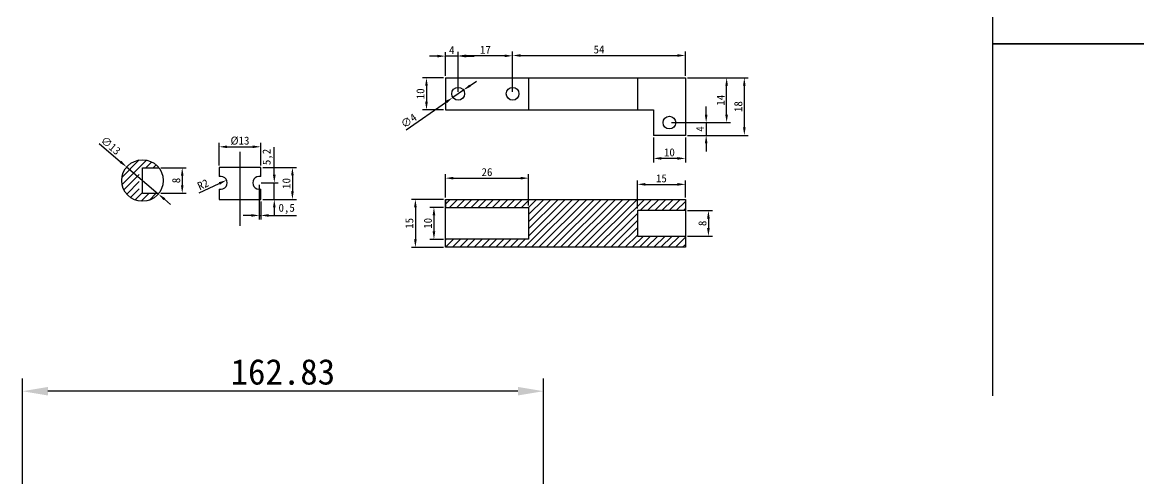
# Model space of a CAD drawing. Header units: millimetres. Extents: x 1443 to 3417, y 283 to 1662.
# Drawn here: x 1618.4 to 1967.2, y 820 to 962.6 of the extents above; entities that cross this region are included whole.
import ezdxf

# ---------------------------------------------------------------- set-up
doc = ezdxf.new("R2010")
doc.units = ezdxf.units.MM
doc.linetypes.add('DASHDOTX3', pattern=[508, 254, -127, 0, -127])
doc.layers.get('Defpoints').update_dxf_attribs({"color": 6})
doc.styles.get("Standard").update_dxf_attribs({"font": 'SimSun.ttf'})
doc.dimstyles.new('ISO-25', dxfattribs={"dimtxt": 2.5, "dimasz": 2.5, "dimexe": 1.25, "dimexo": 0.625, "dimtad": 1, "dimtxsty": 'Standard', "dimcen": 2.5, "dimadec": 0, "dimazin": 0, "dimtfac": 1, "dimtmove": 0, "dimatfit": 3, "dimfxl": 1, "dimarcsym": 0})
doc.dimstyles.new('大尺寸', dxfattribs={"dimtxt": 8, "dimasz": 8, "dimexe": 4, "dimexo": 2, "dimgap": 2, "dimtad": 1, "dimdsep": 46, "dimtxsty": 'Standard', "dimcen": 8, "dimadec": 0, "dimazin": 0, "dimtfac": 1, "dimtmove": 0, "dimatfit": 3, "dimfxl": 1, "dimarcsym": 0})

# ---------------------------------------------------------------- blocks, each defined once
blk = doc.blocks.new('*D379')
at = {"color": 0, "lineweight": -2}
for p, q in [((1642.42, 924.73), (1649.11, 919.03)), ((1660.91, 908.97), (1651.01, 917.41)), ((1662.81, 907.35), (1664.72, 905.73))]:
    blk.add_line(p, q, dxfattribs=at)
at = {"color": 0}
for points in [[(1649.38, 919.34), (1648.84, 918.71), (1651.01, 917.41)], [(1663.08, 907.67), (1662.54, 907.04), (1660.91, 908.97)]]:
    blk.add_solid(points, dxfattribs=at)
at = {"layer": 'Defpoints', "color": 0}
for p in [(1651.01, 917.41), (1660.91, 908.97)]:
    blk.add_point(p, dxfattribs=at)
at = {"color": 0, "insert": (1646.03, 924.12), "char_height": 2.5, "attachment_point": 5, "rotation": 319.5693}
blk.add_mtext('∅13', dxfattribs=at)
blk = doc.blocks.new('*D380')
at = {"color": 0, "lineweight": -2}
for p, q in [((1661.71, 917.19), (1669.63, 917.19)), ((1668.38, 914.69), (1668.38, 911.69)), ((1661.71, 909.19), (1669.63, 909.19))]:
    blk.add_line(p, q, dxfattribs=at)
at = {"color": 0}
for points in [[(1667.97, 914.69), (1668.8, 914.69), (1668.38, 917.19)], [(1667.97, 911.69), (1668.8, 911.69), (1668.38, 909.19)]]:
    blk.add_solid(points, dxfattribs=at)
at = {"layer": 'Defpoints', "color": 0}
for p in [(1661.09, 917.19), (1661.09, 909.19), (1668.38, 909.19)]:
    blk.add_point(p, dxfattribs=at)
at = {"color": 0, "insert": (1666.51, 913.19), "char_height": 2.5, "attachment_point": 5, "rotation": 90}
blk.add_mtext('8', dxfattribs=at)
blk = doc.blocks.new('*D381')
at = {"color": 0, "lineweight": -2}
for p, q in [((1679.92, 917.9), (1679.92, 924.98)), ((1692.92, 917.9), (1692.92, 924.98)), ((1682.42, 923.73), (1690.42, 923.73))]:
    blk.add_line(p, q, dxfattribs=at)
at = {"color": 0}
for points in [[(1682.42, 924.15), (1682.42, 923.32), (1679.92, 923.73)], [(1690.42, 924.15), (1690.42, 923.32), (1692.92, 923.73)]]:
    blk.add_solid(points, dxfattribs=at)
at = {"layer": 'Defpoints', "color": 0}
for p in [(1692.92, 923.73), (1679.92, 917.27), (1692.92, 917.27)]:
    blk.add_point(p, dxfattribs=at)
at = {"color": 0, "insert": (1686.42, 925.61), "char_height": 2.5, "attachment_point": 5}
blk.add_mtext('%%c13', dxfattribs=at)
blk = doc.blocks.new('*D382')
at = {"color": 0, "lineweight": -2}
for p, q in [((1693.55, 917.27), (1704.06, 917.27)), ((1702.81, 914.77), (1702.81, 909.77)), ((1693.55, 907.27), (1704.06, 907.27))]:
    blk.add_line(p, q, dxfattribs=at)
at = {"color": 0}
for points in [[(1702.39, 914.77), (1703.23, 914.77), (1702.81, 917.27)], [(1702.39, 909.77), (1703.23, 909.77), (1702.81, 907.27)]]:
    blk.add_solid(points, dxfattribs=at)
at = {"layer": 'Defpoints', "color": 0}
for p in [(1692.92, 917.27), (1692.92, 907.27), (1702.81, 907.27)]:
    blk.add_point(p, dxfattribs=at)
at = {"color": 0, "insert": (1700.93, 912.27), "char_height": 2.5, "attachment_point": 5, "rotation": 90}
blk.add_mtext('10', dxfattribs=at)
blk = doc.blocks.new('*D385')
at = {"color": 0, "lineweight": -2}
blk.add_line((1673.64, 909.33), (1679.97, 912.26), dxfattribs=at)
at = {"color": 0}
blk.add_solid([(1679.79, 912.64), (1680.14, 911.88), (1682.24, 913.31)], dxfattribs=at)
at = {"layer": 'Defpoints', "color": 0}
for p in [(1680.42, 912.47), (1682.24, 913.31)]:
    blk.add_point(p, dxfattribs=at)
at = {"color": 0, "insert": (1674.88, 911.97), "char_height": 2.5, "attachment_point": 5, "rotation": 24.8711}
blk.add_mtext('R2', dxfattribs=at)
blk = doc.blocks.new('*D386')
at = {"color": 0, "lineweight": -2}
for p, q in [((1697.15, 914.97), (1697.15, 923.62)), ((1693.05, 912.47), (1698.4, 912.47)), ((1697.15, 907.27), (1697.15, 912.47)), ((1693.55, 907.27), (1698.4, 907.27)), ((1697.15, 904.77), (1697.15, 902.27))]:
    blk.add_line(p, q, dxfattribs=at)
at = {"color": 0}
for points in [[(1696.74, 914.97), (1697.57, 914.97), (1697.15, 912.47)], [(1696.74, 904.77), (1697.57, 904.77), (1697.15, 907.27)]]:
    blk.add_solid(points, dxfattribs=at)
at = {"layer": 'Defpoints', "color": 0}
for p in [(1692.42, 912.47), (1697.15, 912.47), (1692.92, 907.27)]:
    blk.add_point(p, dxfattribs=at)
at = {"color": 0, "insert": (1695.07, 920.55), "char_height": 2.5, "attachment_point": 5, "rotation": 90}
blk.add_mtext('5,2', dxfattribs=at)
blk = doc.blocks.new('*D387')
at = {"color": 0, "lineweight": -2}
for p, q in [((1692.42, 911.85), (1692.42, 901.02)), ((1692.92, 906.65), (1692.92, 901.02)), ((1689.92, 902.27), (1687.42, 902.27)), ((1692.42, 902.27), (1692.92, 902.27)), ((1695.42, 902.27), (1704.12, 902.27))]:
    blk.add_line(p, q, dxfattribs=at)
at = {"color": 0}
for points in [[(1689.92, 902.69), (1689.92, 901.85), (1692.42, 902.27)], [(1695.42, 902.69), (1695.42, 901.85), (1692.92, 902.27)]]:
    blk.add_solid(points, dxfattribs=at)
at = {"layer": 'Defpoints', "color": 0}
for p in [(1692.42, 912.47), (1692.92, 907.27), (1692.92, 902.27)]:
    blk.add_point(p, dxfattribs=at)
at = {"color": 0, "insert": (1701.02, 904.35), "char_height": 2.5, "attachment_point": 5}
blk.add_mtext('0,5', dxfattribs=at)
blk = doc.blocks.new('*D397')
at = {"color": 0, "lineweight": -2}
for p, q in [((1771.6, 940.92), (1771.6, 953.52)), ((1774.1, 952.27), (1823.1, 952.27)), ((1825.6, 945.92), (1825.6, 953.52))]:
    blk.add_line(p, q, dxfattribs=at)
at = {"color": 0}
for points in [[(1774.1, 952.68), (1774.1, 951.85), (1771.6, 952.27)], [(1823.1, 952.68), (1823.1, 951.85), (1825.6, 952.27)]]:
    blk.add_solid(points, dxfattribs=at)
at = {"layer": 'Defpoints', "color": 0}
for p in [(1825.6, 952.27), (1825.6, 945.3), (1771.6, 940.3)]:
    blk.add_point(p, dxfattribs=at)
at = {"color": 0, "insert": (1798.6, 954.14), "char_height": 2.5, "attachment_point": 5}
blk.add_mtext('54', dxfattribs=at)
blk = doc.blocks.new('*D398')
at = {"color": 0, "lineweight": -2}
for p, q in [((1826.22, 945.3), (1845.26, 945.3)), ((1844.01, 942.8), (1844.01, 929.8)), ((1826.22, 927.3), (1845.26, 927.3))]:
    blk.add_line(p, q, dxfattribs=at)
at = {"color": 0}
for points in [[(1843.59, 942.8), (1844.42, 942.8), (1844.01, 945.3)], [(1843.59, 929.8), (1844.42, 929.8), (1844.01, 927.3)]]:
    blk.add_solid(points, dxfattribs=at)
at = {"layer": 'Defpoints', "color": 0}
for p in [(1825.6, 945.3), (1825.6, 927.3), (1844.01, 927.3)]:
    blk.add_point(p, dxfattribs=at)
at = {"color": 0, "insert": (1842.13, 936.3), "char_height": 2.5, "attachment_point": 5, "rotation": 90}
blk.add_mtext('18', dxfattribs=at)
blk = doc.blocks.new('*D399')
at = {"color": 0, "lineweight": -2}
for p, q in [((1826.22, 945.3), (1839.73, 945.3)), ((1838.48, 933.8), (1838.48, 942.8)), ((1821.22, 931.3), (1839.73, 931.3))]:
    blk.add_line(p, q, dxfattribs=at)
at = {"color": 0}
for points in [[(1838.06, 942.8), (1838.9, 942.8), (1838.48, 945.3)], [(1838.06, 933.8), (1838.9, 933.8), (1838.48, 931.3)]]:
    blk.add_solid(points, dxfattribs=at)
at = {"layer": 'Defpoints', "color": 0}
for p in [(1825.6, 945.3), (1838.48, 945.3), (1820.6, 931.3)]:
    blk.add_point(p, dxfattribs=at)
at = {"color": 0, "insert": (1836.6, 938.3), "char_height": 2.5, "attachment_point": 5, "rotation": 90}
blk.add_mtext('14', dxfattribs=at)
blk = doc.blocks.new('*D400')
at = {"color": 0, "lineweight": -2}
for p, q in [((1815.6, 926.67), (1815.6, 918.85)), ((1825.6, 926.67), (1825.6, 918.85)), ((1823.1, 920.1), (1818.1, 920.1))]:
    blk.add_line(p, q, dxfattribs=at)
at = {"color": 0}
for points in [[(1818.1, 920.52), (1818.1, 919.68), (1815.6, 920.1)], [(1823.1, 920.52), (1823.1, 919.68), (1825.6, 920.1)]]:
    blk.add_solid(points, dxfattribs=at)
at = {"layer": 'Defpoints', "color": 0}
for p in [(1815.6, 927.3), (1825.6, 927.3), (1815.6, 920.1)]:
    blk.add_point(p, dxfattribs=at)
at = {"color": 0, "insert": (1820.6, 921.98), "char_height": 2.5, "attachment_point": 5}
blk.add_mtext('10', dxfattribs=at)
blk = doc.blocks.new('*D401')
at = {"color": 0, "lineweight": -2}
for p, q in [((1832.08, 933.8), (1832.08, 936.3)), ((1821.22, 931.3), (1833.33, 931.3)), ((1832.08, 931.3), (1832.08, 927.3)), ((1826.22, 927.3), (1833.33, 927.3)), ((1832.08, 924.8), (1832.08, 922.3))]:
    blk.add_line(p, q, dxfattribs=at)
at = {"color": 0}
for points in [[(1831.66, 933.8), (1832.5, 933.8), (1832.08, 931.3)], [(1831.66, 924.8), (1832.5, 924.8), (1832.08, 927.3)]]:
    blk.add_solid(points, dxfattribs=at)
at = {"layer": 'Defpoints', "color": 0}
for p in [(1820.6, 931.3), (1825.6, 927.3), (1832.08, 927.3)]:
    blk.add_point(p, dxfattribs=at)
at = {"color": 0, "insert": (1830.2, 929.3), "char_height": 2.5, "attachment_point": 5, "rotation": 90}
blk.add_mtext('4', dxfattribs=at)
blk = doc.blocks.new('*D402')
at = {"color": 0, "lineweight": -2}
for p, q in [((1749.97, 945.3), (1743.44, 945.3)), ((1744.69, 942.8), (1744.69, 937.8)), ((1749.97, 935.3), (1743.44, 935.3))]:
    blk.add_line(p, q, dxfattribs=at)
at = {"color": 0}
for points in [[(1744.27, 942.8), (1745.11, 942.8), (1744.69, 945.3)], [(1744.27, 937.8), (1745.11, 937.8), (1744.69, 935.3)]]:
    blk.add_solid(points, dxfattribs=at)
at = {"layer": 'Defpoints', "color": 0}
for p in [(1750.6, 945.3), (1744.69, 935.3), (1750.6, 935.3)]:
    blk.add_point(p, dxfattribs=at)
at = {"color": 0, "insert": (1742.81, 940.3), "char_height": 2.5, "attachment_point": 5, "rotation": 90}
blk.add_mtext('10', dxfattribs=at)
blk = doc.blocks.new('*D403')
at = {"color": 0, "lineweight": -2}
for p, q in [((1754.6, 940.92), (1754.6, 953.42)), ((1771.6, 940.93), (1771.6, 953.42)), ((1769.1, 952.17), (1757.1, 952.17))]:
    blk.add_line(p, q, dxfattribs=at)
at = {"color": 0}
for points in [[(1757.1, 952.58), (1757.1, 951.75), (1754.6, 952.17)], [(1769.1, 952.58), (1769.1, 951.75), (1771.6, 952.17)]]:
    blk.add_solid(points, dxfattribs=at)
at = {"layer": 'Defpoints', "color": 0}
for p in [(1754.6, 952.17), (1754.6, 940.3), (1771.6, 940.31)]:
    blk.add_point(p, dxfattribs=at)
at = {"color": 0, "insert": (1763.1, 954.04), "char_height": 2.5, "attachment_point": 5}
blk.add_mtext('17', dxfattribs=at)
blk = doc.blocks.new('*D404')
at = {"color": 0, "lineweight": -2}
for p, q in [((1750.6, 945.92), (1750.6, 953.32)), ((1754.6, 940.92), (1754.6, 953.32)), ((1748.1, 952.07), (1745.6, 952.07)), ((1754.6, 952.07), (1750.6, 952.07)), ((1757.1, 952.07), (1759.6, 952.07))]:
    blk.add_line(p, q, dxfattribs=at)
at = {"color": 0}
for points in [[(1748.1, 952.49), (1748.1, 951.66), (1750.6, 952.07)], [(1757.1, 952.49), (1757.1, 951.66), (1754.6, 952.07)]]:
    blk.add_solid(points, dxfattribs=at)
at = {"layer": 'Defpoints', "color": 0}
for p in [(1750.6, 952.07), (1750.6, 945.3), (1754.6, 940.3)]:
    blk.add_point(p, dxfattribs=at)
at = {"color": 0, "insert": (1752.6, 953.95), "char_height": 2.5, "attachment_point": 5}
blk.add_mtext('4', dxfattribs=at)
blk = doc.blocks.new('*D405')
at = {"color": 0, "lineweight": -2}
for p, q in [((1749.97, 907.3), (1739.98, 907.3)), ((1741.23, 904.8), (1741.23, 894.8)), ((1749.97, 892.3), (1739.98, 892.3))]:
    blk.add_line(p, q, dxfattribs=at)
at = {"color": 0}
for points in [[(1740.81, 904.8), (1741.65, 904.8), (1741.23, 907.3)], [(1740.81, 894.8), (1741.65, 894.8), (1741.23, 892.3)]]:
    blk.add_solid(points, dxfattribs=at)
at = {"layer": 'Defpoints', "color": 0}
for p in [(1750.6, 907.3), (1741.23, 892.3), (1750.6, 892.3)]:
    blk.add_point(p, dxfattribs=at)
at = {"color": 0, "insert": (1739.35, 899.8), "char_height": 2.5, "attachment_point": 5, "rotation": 90}
blk.add_mtext('15', dxfattribs=at)
blk = doc.blocks.new('*D406')
at = {"color": 0, "lineweight": -2}
for p, q in [((1749.97, 904.8), (1745.78, 904.8)), ((1747.03, 902.3), (1747.03, 897.3)), ((1749.97, 894.8), (1745.78, 894.8))]:
    blk.add_line(p, q, dxfattribs=at)
at = {"color": 0}
for points in [[(1746.61, 902.3), (1747.45, 902.3), (1747.03, 904.8)], [(1746.61, 897.3), (1747.45, 897.3), (1747.03, 894.8)]]:
    blk.add_solid(points, dxfattribs=at)
at = {"layer": 'Defpoints', "color": 0}
for p in [(1750.6, 904.8), (1747.03, 894.8), (1750.6, 894.8)]:
    blk.add_point(p, dxfattribs=at)
at = {"color": 0, "insert": (1745.16, 899.8), "char_height": 2.5, "attachment_point": 5, "rotation": 90}
blk.add_mtext('10', dxfattribs=at)
blk = doc.blocks.new('*D407')
at = {"color": 0, "lineweight": -2}
for p, q in [((1826.22, 903.8), (1834.04, 903.8)), ((1832.79, 901.3), (1832.79, 898.3)), ((1826.22, 895.8), (1834.04, 895.8))]:
    blk.add_line(p, q, dxfattribs=at)
at = {"color": 0}
for points in [[(1832.37, 901.3), (1833.21, 901.3), (1832.79, 903.8)], [(1832.37, 898.3), (1833.21, 898.3), (1832.79, 895.8)]]:
    blk.add_solid(points, dxfattribs=at)
at = {"layer": 'Defpoints', "color": 0}
for p in [(1825.6, 903.8), (1825.6, 895.8), (1832.79, 895.8)]:
    blk.add_point(p, dxfattribs=at)
at = {"color": 0, "insert": (1830.92, 899.8), "char_height": 2.5, "attachment_point": 5, "rotation": 90}
blk.add_mtext('8', dxfattribs=at)
blk = doc.blocks.new('*D408')
at = {"color": 0, "lineweight": -2}
for p, q in [((1810.6, 904.43), (1810.6, 913.24)), ((1813.1, 911.99), (1823.1, 911.99)), ((1825.6, 907.93), (1825.6, 913.24))]:
    blk.add_line(p, q, dxfattribs=at)
at = {"color": 0}
for points in [[(1813.1, 912.41), (1813.1, 911.57), (1810.6, 911.99)], [(1823.1, 912.41), (1823.1, 911.57), (1825.6, 911.99)]]:
    blk.add_solid(points, dxfattribs=at)
at = {"layer": 'Defpoints', "color": 0}
for p in [(1825.6, 911.99), (1825.6, 907.3), (1810.6, 903.8)]:
    blk.add_point(p, dxfattribs=at)
at = {"color": 0, "insert": (1818.1, 913.86), "char_height": 2.5, "attachment_point": 5}
blk.add_mtext('15', dxfattribs=at)
blk = doc.blocks.new('*D409')
at = {"color": 0, "lineweight": -2}
for p, q in [((1750.6, 907.93), (1750.6, 915.17)), ((1753.1, 913.92), (1774.1, 913.92)), ((1776.6, 905.43), (1776.6, 915.17))]:
    blk.add_line(p, q, dxfattribs=at)
at = {"color": 0}
for points in [[(1753.1, 914.34), (1753.1, 913.51), (1750.6, 913.92)], [(1774.1, 914.34), (1774.1, 913.51), (1776.6, 913.92)]]:
    blk.add_solid(points, dxfattribs=at)
at = {"layer": 'Defpoints', "color": 0}
for p in [(1776.6, 913.92), (1750.6, 907.3), (1776.6, 904.8)]:
    blk.add_point(p, dxfattribs=at)
at = {"color": 0, "insert": (1763.6, 915.8), "char_height": 2.5, "attachment_point": 5}
blk.add_mtext('26', dxfattribs=at)
blk = doc.blocks.new('*D410')
at = {"color": 0, "lineweight": -2}
for p, q in [((1758.3, 942.86), (1760.35, 944.28)), ((1756.24, 941.44), (1752.95, 939.16)), ((1738.32, 929.03), (1750.9, 937.74))]:
    blk.add_line(p, q, dxfattribs=at)
at = {"color": 0}
for points in [[(1758.06, 943.2), (1758.53, 942.52), (1756.24, 941.44)], [(1750.66, 938.08), (1751.14, 937.39), (1752.95, 939.16)]]:
    blk.add_solid(points, dxfattribs=at)
at = {"layer": 'Defpoints', "color": 0}
for p in [(1752.95, 939.16), (1756.24, 941.44)]:
    blk.add_point(p, dxfattribs=at)
at = {"color": 0, "insert": (1739.15, 931.88), "char_height": 2.5, "attachment_point": 5, "rotation": 34.7089}
blk.add_mtext('∅4', dxfattribs=at)
blk = doc.blocks.new('*D420')
at = {"color": 0, "lineweight": -2}
for p, q in [((1618.42, 731.03), (1618.42, 851.33)), ((1781.25, 731.03), (1781.25, 851.33)), ((1773.25, 847.33), (1626.42, 847.33))]:
    blk.add_line(p, q, dxfattribs=at)
at = {"color": 0}
for points in [[(1626.42, 848.66), (1626.42, 845.99), (1618.42, 847.33)], [(1773.25, 848.66), (1773.25, 845.99), (1781.25, 847.33)]]:
    blk.add_solid(points, dxfattribs=at)
at = {"layer": 'Defpoints', "color": 0}
for p in [(1618.42, 847.33), (1618.42, 729.03), (1781.25, 729.03)]:
    blk.add_point(p, dxfattribs=at)
at = {"color": 0, "insert": (1699.83, 853.33), "char_height": 8, "attachment_point": 5}
blk.add_mtext('162.83', dxfattribs=at)

msp = doc.modelspace()

# ---------------------------------------------------------------- hatches: boundary and pattern name
h = msp.add_hatch()
h.set_pattern_fill('ANSI31', color=256, scale=0.5, style=0)
h.set_pattern_definition([(45, (105.616, 77.4518), (-1.122532, 1.122532), [])])
h.paths.add_polyline_path([(1654.96251, 913.18978), (1654.96251, 917.18978), (1661.08599, 917.18978, 0.713425582), (1649.46251, 913.18978, 0.713425582), (1661.08599, 909.18978), (1654.96251, 909.18978)])
h = msp.add_hatch()
h.set_pattern_fill('ANSI31', color=256, scale=0.5, style=0)
h.set_pattern_definition([(45, (-213.6662, 652.2283), (-1.122532, 1.122532), [])])
h.paths.add_polyline_path([(1810.59825, 903.80409), (1825.59825, 903.80409), (1825.59825, 907.30409), (1750.59825, 907.30409), (1750.59825, 904.80409), (1776.59825, 904.80409), (1776.59825, 894.80409), (1750.59825, 894.80409), (1750.59825, 892.30409), (1825.59825, 892.30409), (1825.59825, 895.80409), (1810.59825, 895.80409)])

# ---------------------------------------------------------------- linework, layer by layer
for p, q in [((1750.59825, 945.29813), (1825.59825, 945.29813)), ((1750.59825, 945.29813), (1750.59825, 935.29813)), ((1825.59825, 945.29813), (1825.59825, 927.29813)), ((1750.59825, 935.29813), (1815.59825, 935.29813)), ((1815.59825, 935.29813), (1815.59825, 927.29813)), ((1825.59825, 927.29813), (1815.59825, 927.29813)), ((1655.96251, 909.18978), (1655.96251, 917.18978)), ((1655.96251, 917.18978), (1661.08599, 917.18978)), ((1679.92243, 917.27007), (1679.92243, 914.40656)), ((1692.92243, 917.27007), (1679.92243, 917.27007)), ((1692.92243, 914.40656), (1692.92243, 917.27007)), ((1679.92243, 910.53358), (1679.92243, 907.27007)), ((1692.92243, 907.27007), (1692.92243, 910.53358)), ((1655.96251, 909.18978), (1661.08599, 909.18978)), ((1679.92243, 907.27007), (1692.92243, 907.27007)), ((1750.59825, 907.30409), (1825.59825, 907.30409)), ((1750.59825, 892.30409), (1750.59825, 907.30409)), ((1750.59825, 907.30409), (1750.59825, 904.80409)), ((1825.59825, 907.30409), (1825.59825, 892.30409)), ((1825.59825, 907.30409), (1825.59825, 903.80409)), ((1750.59825, 904.80409), (1776.59825, 904.80409)), ((1776.59825, 904.80409), (1776.59825, 894.80409)), ((1825.59825, 903.80409), (1810.59825, 903.80409)), ((1810.59825, 903.80409), (1810.59825, 895.80409)), ((1776.59825, 894.80409), (1750.59825, 894.80409)), ((1810.59825, 895.80409), (1825.59825, 895.80409)), ((1825.59825, 892.30409), (1750.59825, 892.30409))]:
    msp.add_line(p, q)
at = {"color": 1}
for p, q in [((1776.59825, 945.29813), (1776.59825, 935.29813)), ((1810.59825, 945.29813), (1810.59825, 935.29813)), ((1686.42243, 922.12818), (1686.42243, 899.02432))]:
    msp.add_line(p, q, dxfattribs=at)
at = {"color": 6, "linetype": 'DASHDOTX3'}
msp.add_lwpolyline([(1921.62479, 955.9453), (2297.84684, 955.9453), (2297.84684, 845.85911), (1921.62479, 845.85911)], close=True, dxfattribs=at)
for centre, radius in [((1754.59825, 940.29813), 2), ((1771.59825, 940.29813), 2), ((1820.59825, 931.29813), 2), ((1655.96251, 913.18978), 6.5)]:
    msp.add_circle(centre, radius)
for centre, start, end in [((1680.42243, 912.47007), 255.5224878, 104.4775122), ((1692.42243, 912.47007), 75.5224878, 284.4775122)]:
    msp.add_arc(centre, 2, start, end)
at = {"layer": 'Defpoints', "ltscale": 0.5}
msp.add_lwpolyline([(1921.62479, 1404.13368), (2335.92657, 1404.13368), (2335.92657, 955.9453), (1921.62479, 955.9453)], close=True, dxfattribs=at)

# ---------------------------------------------------------------- dimensions: what is measured, and where the dimension line sits
at = {"color": 3}
for base, p1, p2, picture, middle in [((1825.59825, 952.26823), (1771.59825, 940.29813), (1825.59825, 945.29813), '*D397', (1798.59825, 954.14323)), ((1750.59825, 952.07362), (1754.59825, 940.29813), (1750.59825, 945.29813), '*D404', (1752.59825, 953.94862)), ((1754.59825, 952.16689), (1771.60242, 940.30907), (1754.59825, 940.29813), '*D403', (1763.10034, 954.04189)), ((1815.59825, 920.10022), (1825.59825, 927.29813), (1815.59825, 927.29813), '*D400', (1820.59825, 921.97522)), ((1776.59825, 913.92288), (1750.59825, 907.30409), (1776.59825, 904.80409), '*D409', (1763.59825, 915.79788)), ((1825.59825, 911.99), (1810.59825, 903.80409), (1825.59825, 907.30409), '*D408', (1818.09825, 913.865)), ((1692.92243, 902.27007), (1692.42243, 912.47007), (1692.92243, 907.27007), '*D387', (1701.01966, 904.3534))]:
    dim = msp.add_linear_dim(base=base, p1=p1, p2=p2, dimstyle='ISO-25', dxfattribs=at)
    dim.commit()
    dim.dimension.update_dxf_attribs({"geometry": picture, "text_midpoint": middle})
for base, p1, p2, picture, middle in [((1744.68871, 935.29813), (1750.59825, 945.29813), (1750.59825, 935.29813), '*D402', (1742.81371, 940.29813)), ((1838.47853, 945.29813), (1820.59825, 931.29813), (1825.59825, 945.29813), '*D399', (1836.60353, 938.29813)), ((1844.00794, 927.29813), (1825.59825, 945.29813), (1825.59825, 927.29813), '*D398', (1842.13294, 936.29813)), ((1697.15478, 912.47007), (1692.92243, 907.27007), (1692.42243, 912.47007), '*D386', (1695.07144, 920.54646)), ((1668.38428, 909.18978), (1661.08599, 917.18978), (1661.08599, 909.18978), '*D380', (1666.50928, 913.18978)), ((1702.80941, 907.27007), (1692.92243, 917.27007), (1692.92243, 907.27007), '*D382', (1700.93441, 912.27007)), ((1741.22839, 892.30409), (1750.59825, 907.30409), (1750.59825, 892.30409), '*D405', (1739.35339, 899.80409)), ((1747.03163, 894.80409), (1750.59825, 904.80409), (1750.59825, 894.80409), '*D406', (1745.15663, 899.80409)), ((1832.79056, 895.80409), (1825.59825, 903.80409), (1825.59825, 895.80409), '*D407', (1830.91556, 899.80409))]:
    dim = msp.add_linear_dim(base=base, p1=p1, p2=p2, angle=90, dimstyle='ISO-25', dxfattribs=at)
    dim.commit()
    dim.dimension.update_dxf_attribs({"geometry": picture, "text_midpoint": middle})
dim = msp.add_diameter_dim_2p(p1=(1756.24237, 941.43695), p2=(1752.95414, 939.15932), dimstyle='ISO-25', dxfattribs=at)
dim.commit()
dim.dimension.update_dxf_attribs({"geometry": '*D410', "text_midpoint": (1740.21869, 930.33795), "dimtype": 163})
dim = msp.add_linear_dim(base=(1832.07983, 927.29813), p1=(1820.59825, 931.29813), p2=(1825.59825, 927.29813), angle=90, dimstyle='ISO-25')
dim.commit()
dim.dimension.update_dxf_attribs({"geometry": '*D401', "text_midpoint": (1830.20483, 929.29813)})
dim = msp.add_diameter_dim_2p(p1=(1660.91025, 908.97435), p2=(1651.01477, 917.40521), dimstyle='ISO-25', dxfattribs=at)
dim.commit()
dim.dimension.update_dxf_attribs({"geometry": '*D379', "text_midpoint": (1646.03023, 924.11524)})
dim = msp.add_linear_dim(base=(1692.92243, 923.73496), p1=(1679.92243, 917.27007), p2=(1692.92243, 917.27007), text='%%c13', dimstyle='ISO-25', dxfattribs=at)
dim.commit()
dim.dimension.update_dxf_attribs({"geometry": '*D381', "text_midpoint": (1686.42243, 925.60996)})
dim = msp.add_radius_dim(center=(1680.42243, 912.47007), mpoint=(1682.23695, 913.31123), dimstyle='ISO-25', override={"dimtmove": 1}, dxfattribs=at)
dim.commit()
dim.dimension.update_dxf_attribs({"geometry": '*D385', "text_midpoint": (1675.67194, 910.26787), "dimtype": 164})
dim = msp.add_linear_dim(base=(1618.41737, 847.32636), p1=(1781.24603, 729.03116), p2=(1618.41737, 729.03116), dimstyle='大尺寸')
dim.commit()
dim.dimension.update_dxf_attribs({"geometry": '*D420', "text_midpoint": (1699.8317, 853.32636)})

doc.saveas('drawing.dxf')
